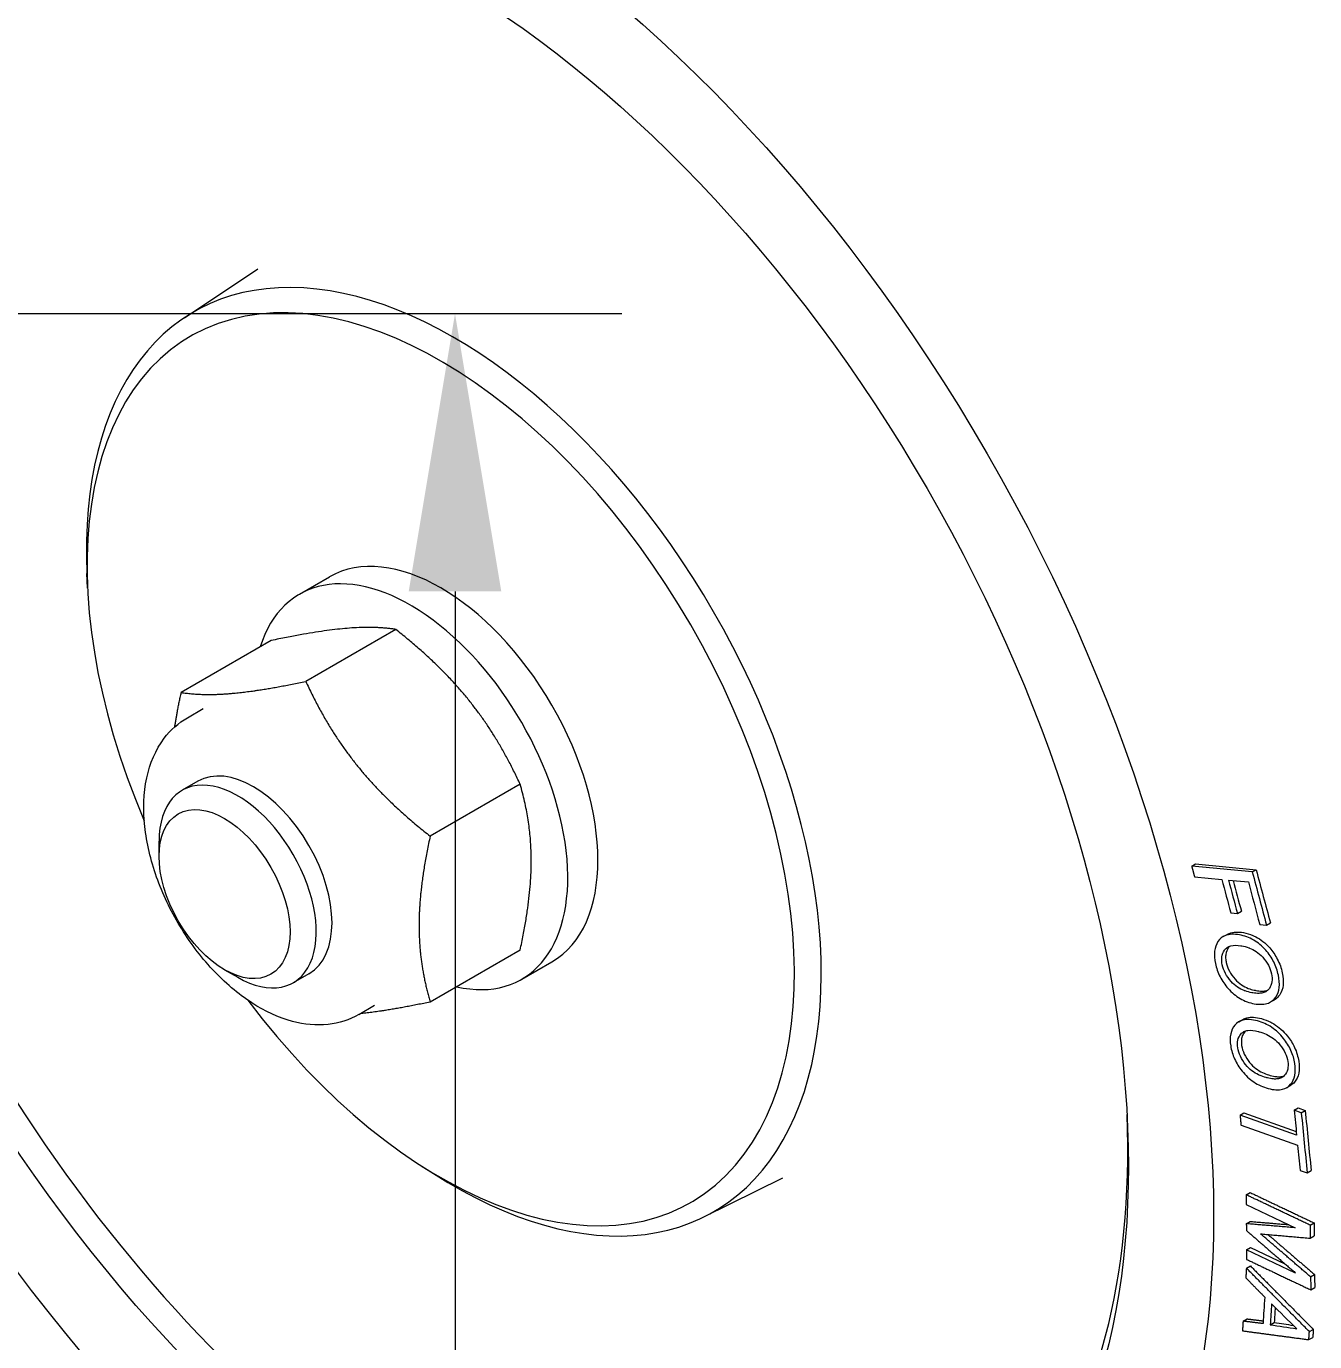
# Model space of a CAD drawing. Header units: millimetres. Extents: x 36 to 2484, y 36 to 1746.
# Drawn here: x 1639 to 1708.5, y 1289.1 to 1360.1 of the extents above; entities that cross this region are included whole.
import ezdxf

# ---------------------------------------------------------------- set-up
doc = ezdxf.new("R2010")
doc.units = ezdxf.units.MM
doc.header["$LTSCALE"] = 6
doc.layers.add('가는실선_A4', color=7, linetype='Continuous', lineweight=5)
doc.layers.add('굵은실선_A3', color=7, linetype='Continuous', lineweight=18)
doc.styles.add('치수문자_A3(2.5)', font='')
doc.styles.get('치수문자_A3(2.5)').set_extended_font_data('GulimChe')
doc.dimstyles.new('치수_A3(2.5)', dxfattribs={"dimscale": 6, "dimtxt": 2.5, "dimasz": 2.5, "dimexe": 1.5, "dimexo": 1, "dimgap": 0.5, "dimtad": 1, "dimtoh": 1, "dimdec": 1, "dimrnd": 1e-08, "dimdsep": 46, "dimtxsty": '치수문자_A3(2.5)', "dimcen": 0.09, "dimdle": 10, "dimclrd": 8, "dimclre": 8, "dimclrt": 7, "dimadec": 1, "dimazin": 2, "dimtfac": 0.8, "dimtmove": 0, "dimatfit": 3, "dimfxl": 1, "dimtolj": 1, "dimtzin": 0, "dimlwd": -1, "dimlwe": -1, "dimarcsym": 0})

# ---------------------------------------------------------------- blocks, each defined once
blk = doc.blocks.new('*D25')
at = {"layer": 'Defpoints', "color": 0, "transparency": 16777216}
for p in [(1559.168, 1344.627), (1559.168, 869.627), (1662.118, 869.627)]:
    blk.add_point(p, dxfattribs=at)
at = {"layer": '가는실선_A4', "color": 8, "transparency": 16777216}
for p, q in [((1565.168, 1344.627), (1671.118, 1344.627)), ((1662.118, 1329.627), (1662.118, 884.627)), ((1565.168, 869.627), (1671.118, 869.627))]:
    blk.add_line(p, q, dxfattribs=at)
for points in [[(1659.618, 1329.627), (1664.618, 1329.627), (1662.118, 1344.627)], [(1659.618, 884.627), (1664.618, 884.627), (1662.118, 869.627)]]:
    blk.add_solid(points, dxfattribs=at)
at = {"layer": '가는실선_A4', "color": 7, "transparency": 16777216, "insert": (1651.418, 1107.127), "char_height": 15, "attachment_point": 5, "rotation": 90, "style": '치수문자_A3(2.5)'}
blk.add_mtext('\\A1;475', dxfattribs=at)

msp = doc.modelspace()

# ---------------------------------------------------------------- linework, layer by layer
at = {"layer": '굵은실선_A3'}
for p, q in [((1647.517, 1344.409), (1651.472, 1347.044)), ((1642.285, 1329.811), (1642.248, 1330.6)), ((1653.721, 1329.477), (1655.348, 1330.416)), ((1658.917, 1327.578), (1654.059, 1324.773)), ((1652.2, 1326.978), (1647.342, 1324.173)), ((1647.672, 1322.809), (1648.528, 1323.304)), ((1648.236, 1319.382), (1647.387, 1318.892)), ((1665.635, 1319.221), (1660.777, 1316.416)), ((1646.145, 1315.329), (1646.145, 1316.146)), ((1701.885, 1314.794), (1702.098, 1314.917)), ((1705.155, 1314.483), (1701.885, 1314.794)), ((1702.098, 1314.917), (1705.367, 1314.606)), ((1705.155, 1314.483), (1705.367, 1314.606)), ((1702.038, 1314.218), (1703.51, 1314.078)), ((1703.873, 1314.043), (1704.944, 1313.941)), ((1703.99, 1312.276), (1704.353, 1312.242)), ((1704.353, 1312.242), (1704.566, 1312.365)), ((1703.585, 1310.989), (1703.798, 1311.112)), ((1705.558, 1311.639), (1705.921, 1311.604)), ((1705.921, 1311.604), (1706.134, 1311.727)), ((1665.635, 1310.264), (1660.777, 1307.46)), ((1665.721, 1308.693), (1667.348, 1309.632)), ((1649.68, 1309.206), (1650.387, 1308.797)), ((1654.236, 1308.99), (1653.387, 1308.5)), ((1706.146, 1307.463), (1706.359, 1307.585)), ((1656.922, 1306.788), (1657.778, 1307.282)), ((1704.431, 1306.396), (1704.644, 1306.519)), ((1707.012, 1302.838), (1707.225, 1302.961)), ((1704.494, 1301.354), (1704.707, 1301.477)), ((1707.55, 1300.268), (1704.494, 1301.354)), ((1704.707, 1301.477), (1707.529, 1300.474)), ((1707.418, 1301.621), (1707.631, 1301.744)), ((1707.8, 1301.485), (1707.418, 1301.621)), ((1707.631, 1301.744), (1708.013, 1301.608)), ((1707.8, 1301.485), (1708.013, 1301.608)), ((1704.548, 1300.808), (1707.604, 1299.723)), ((1660.292, 1298.622), (1660.957, 1298.196)), ((1707.739, 1298.369), (1708.121, 1298.233)), ((1708.121, 1298.233), (1708.334, 1298.356)), ((1675.551, 1295.854), (1679.809, 1297.961)), ((1704.824, 1297.052), (1705.037, 1297.175)), ((1704.827, 1296.531), (1707.478, 1295.272)), ((1704.834, 1295.489), (1705.047, 1295.612)), ((1708.284, 1295.409), (1708.497, 1295.532)), ((1708.288, 1294.706), (1708.501, 1294.829)), ((1704.846, 1294.084), (1705.059, 1294.207)), ((1707.497, 1292.825), (1704.846, 1294.084)), ((1705.059, 1294.207), (1706.921, 1293.322)), ((1704.839, 1293.093), (1705.052, 1293.216)), ((1708.304, 1292.621), (1708.517, 1292.744)), ((1708.311, 1291.92), (1708.524, 1292.043)), ((1704.658, 1290.228), (1704.871, 1290.351)), ((1706.129, 1290.034), (1706.342, 1290.157)), ((1708.237, 1289.664), (1708.45, 1289.787)), ((1708.21, 1289.23), (1708.423, 1289.353))]:
    msp.add_line(p, q, dxfattribs=at)
for centre, major_axis in [((1661.348, 1320.024), (-29.5, 51.095)), ((1661.348, 1320.024), (-26.25, 45.466)), ((1649.68, 1313.288), (-2.5, 4.33))]:
    msp.add_ellipse(centre, major_axis=major_axis, ratio=0.57735, dxfattribs=at)
for centre, major_axis, ratio, start_param, end_param in [((1662.054, 1320.432), (-25.724, 44.555), 0.57735, 5.451555, 10.256408), ((1661.348, 1320.024), (13.5, -23.383), 0.57735, 4.92093, 10.787033), ((1662.054, 1320.432), (14.026, -24.294), 0.57735, 5.442448, 10.265515), ((1661.348, 1320.024), (-6, 10.392), 0.57735, 3.141593, 6.283185), ((1659.721, 1319.085), (6, -10.392), 0.57735, 5.794582, 9.913381), ((1650.387, 1313.696), (3, -5.196), 0.57735, 5.497787, 10.210176), ((1651.236, 1314.186), (-3, 5.196), 0.57735, 3.141593, 6.283185), ((2239.855, 1621.735), (-117.83, -746.159), 0.739775, 5.249859, 5.254061), ((2217.81, 1610.216), (-113.41, -718.172), 0.739775, 5.25066, 5.253393), ((2222.214, 1612.514), (114.301, 723.816), 0.739775, 2.109075, 2.111787), ((2222.427, 1612.637), (-114.301, -723.816), 0.739775, 5.250889, 5.253379), ((2235.252, 1619.321), (-116.941, -740.534), 0.739775, 5.250691, 5.254079), ((2239.642, 1621.612), (117.83, 746.159), 0.739775, 2.108266, 2.112468), ((2237.849, 1606.148), (-300.587, -687.041), 0.642575, 5.427292, 5.429389), ((2242.137, 1608.267), (302.801, 692.101), 0.642575, 2.285718, 2.290726), ((2242.349, 1608.39), (-302.801, -692.101), 0.642575, 5.427311, 5.432318), ((2237.85, 1606.149), (-300.588, -687.042), 0.642575, 5.430236, 5.432337), ((2243.116, 1602.441), (-372.894, -657.692), 0.582515, 5.490439, 5.49157), ((2242.903, 1602.318), (372.894, 657.692), 0.582515, 2.348847, 2.349978), ((2242.903, 1602.32), (372.894, 657.692), 0.582515, 2.353344, 2.354475), ((2243.116, 1602.443), (-372.894, -657.692), 0.582515, 5.494937, 5.496068), ((2214.565, 1584.559), (-395.64, -600.992), 0.535555, 5.529154, 5.531687), ((2218.979, 1586.672), (398.774, 605.754), 0.535555, 2.387839, 2.389817), ((5202.641, 3780.377), (4700.615, -2558.993), 0.769954, 4.353325, 4.35369), ((2219.192, 1586.795), (-398.774, -605.754), 0.535555, 5.529982, 5.531409), ((5186.869, 3529.741), (-5208.512, -1231.108), 0.376514, 0.753673, 0.754039), ((5187.082, 3529.864), (5208.512, 1231.108), 0.376514, 3.895266, 3.89553)]:
    msp.add_ellipse(centre, major_axis=major_axis, ratio=ratio, start_param=start_param, end_param=end_param, dxfattribs=at)
for points, knots in [([(1697.136, 1256.135), (1692.705, 1254.673), (1687.865, 1254.278), (1677.462, 1255.505), (1671.863, 1257.314), (1660.51, 1263.04), (1654.757, 1267.06), (1643.841, 1276.82), (1638.68, 1282.561), (1629.454, 1295.153), (1625.385, 1301.996), (1618.709, 1316.133), (1616.103, 1323.425), (1612.623, 1337.794), (1611.755, 1344.869), (1611.942, 1358.133), (1612.999, 1364.326), (1617.08, 1374.982), (1620.047, 1379.51), (1623.905, 1382.956), (1623.908, 1382.959), (1623.912, 1382.962)], [4.046409, 4.046409, 4.046409, 4.046409, 4.333754, 4.333754, 4.649286, 4.649286, 4.980119, 4.980119, 5.310872, 5.310872, 5.639927, 5.639927, 5.96886, 5.96886, 6.299326, 6.299326, 6.630633, 6.630633, 6.948876, 6.948876, 6.949166, 6.949166, 6.949166, 6.949166]), ([(1656.922, 1306.788), (1656.416, 1306.496), (1655.847, 1306.316), (1654.63, 1306.182), (1653.981, 1306.246), (1652.595, 1306.612), (1651.86, 1306.956), (1650.405, 1307.896), (1649.688, 1308.51), (1648.376, 1309.921), (1647.78, 1310.716), (1646.76, 1312.407), (1646.335, 1313.302), (1645.689, 1315.121), (1645.469, 1316.045), (1645.275, 1317.852), (1645.301, 1318.736), (1645.645, 1320.344), (1645.951, 1321.079), (1646.76, 1322.146), (1647.185, 1322.528), (1647.672, 1322.809)], [3.926991, 3.926991, 3.926991, 3.926991, 4.174896, 4.174896, 4.447559, 4.447559, 4.771689, 4.771689, 5.119313, 5.119313, 5.464526, 5.464526, 5.80709, 5.80709, 6.151475, 6.151475, 6.499462, 6.499462, 6.830345, 6.830345, 7.068583, 7.068583, 7.068583, 7.068583]), ([(1704.467, 1311.083), (1704.324, 1311.109), (1704.183, 1311.122), (1704.049, 1311.115), (1703.926, 1311.109), (1703.811, 1311.088), (1703.704, 1311.046), (1703.54, 1310.982), (1703.406, 1310.875), (1703.304, 1310.723)], [-0.1930548, -0.1930548, -0.1930548, -0.1930548, -0.1349261, -0.1349261, -0.1349261, -0.0818799, -0.0818799, -0.0818799, 0, 0, 0, 0]), ([(1703.798, 1311.112), (1703.834, 1311.133), (1703.872, 1311.151), (1703.912, 1311.167), (1704.02, 1311.21), (1704.137, 1311.232), (1704.262, 1311.238), (1704.396, 1311.245), (1704.537, 1311.232), (1704.68, 1311.206)], [0.0612039, 0.0612039, 0.0612039, 0.0612039, 0.0810425, 0.0810425, 0.0810425, 0.1349021, 0.1349021, 0.1349021, 0.1930317, 0.1930317, 0.1930317, 0.1930317]), ([(1705.882, 1310.256), (1705.784, 1310.369), (1705.68, 1310.471), (1705.571, 1310.562), (1705.46, 1310.655), (1705.347, 1310.735), (1705.231, 1310.802), (1705.107, 1310.875), (1704.983, 1310.932), (1704.859, 1310.978), (1704.727, 1311.026), (1704.595, 1311.06), (1704.467, 1311.083)], [-0.1923045, -0.1923045, -0.1923045, -0.1923045, -0.1468953, -0.1468953, -0.1468953, -0.1010914, -0.1010914, -0.1010914, -0.0522115, -0.0522115, -0.0522115, 0, 0, 0, 0]), ([(1704.68, 1311.206), (1704.846, 1311.176), (1705.017, 1311.128), (1705.239, 1311.032), (1705.29, 1311.008), (1705.475, 1310.912), (1705.606, 1310.828), (1705.861, 1310.624), (1705.982, 1310.509), (1706.095, 1310.379)], [0, 0, 0, 0, 0.0674657, 0.0674657, 0.087538, 0.087538, 0.1399937, 0.1399937, 0.1923332, 0.1923332, 0.1923332, 0.1923332]), ([(1703.304, 1310.723), (1703.208, 1310.578), (1703.144, 1310.406), (1703.12, 1310.201), (1703.096, 1309.994), (1703.114, 1309.768), (1703.165, 1309.531)], [-0.1571885, -0.1571885, -0.1571885, -0.1571885, -0.0791557, -0.0791557, -0.0791557, 0, 0, 0, 0]), ([(1703.648, 1310.255), (1703.689, 1310.316), (1703.74, 1310.366), (1703.798, 1310.406), (1703.86, 1310.447), (1703.93, 1310.476), (1704.005, 1310.495), (1704.166, 1310.535), (1704.352, 1310.528), (1704.538, 1310.499), (1704.556, 1310.496), (1704.575, 1310.493), (1704.593, 1310.49)], [-0.1509505, -0.1509505, -0.1509505, -0.1509505, -0.1178974, -0.1178974, -0.1178974, -0.0827209, -0.0827209, -0.0827209, -0.0074735, -0.0074735, -0.0074735, 0, 0, 0, 0]), ([(1703.861, 1310.378), (1703.796, 1310.281), (1703.749, 1310.168), (1703.728, 1310.034), (1703.718, 1309.967), (1703.714, 1309.896), (1703.718, 1309.821), (1703.721, 1309.745), (1703.732, 1309.667), (1703.749, 1309.587)], [0, 0, 0, 0, 0.0522178, 0.0522178, 0.0522178, 0.0784902, 0.0784902, 0.0784902, 0.1052366, 0.1052366, 0.1052366, 0.1052366]), ([(1704.593, 1310.49), (1704.715, 1310.468), (1704.841, 1310.436), (1704.967, 1310.39), (1704.981, 1310.385), (1704.995, 1310.379), (1705.009, 1310.374), (1705.129, 1310.327), (1705.251, 1310.266), (1705.369, 1310.187), (1705.494, 1310.104), (1705.611, 1310.003), (1705.718, 1309.88)], [-0.1519909, -0.1519909, -0.1519909, -0.1519909, -0.102532, -0.102532, -0.102532, -0.0969261, -0.0969261, -0.0969261, -0.0496306, -0.0496306, -0.0496306, 0, 0, 0, 0]), ([(1706.095, 1310.379), (1706.255, 1310.197), (1706.394, 1309.999), (1706.507, 1309.782), (1706.636, 1309.538), (1706.723, 1309.288), (1706.776, 1309.039)], [0, 0, 0, 0, 0.0737113, 0.0737113, 0.0737113, 0.1571855, 0.1571855, 0.1571855, 0.1571855]), ([(1703.536, 1309.464), (1703.503, 1309.619), (1703.495, 1309.764), (1703.513, 1309.898), (1703.533, 1310.037), (1703.581, 1310.155), (1703.648, 1310.255)], [-0.1057738, -0.1057738, -0.1057738, -0.1057738, -0.0539592, -0.0539592, -0.0539592, 0, 0, 0, 0]), ([(1705.718, 1309.88), (1705.835, 1309.747), (1705.94, 1309.601), (1706.023, 1309.443), (1706.103, 1309.292), (1706.159, 1309.138), (1706.192, 1308.983)], [-0.1057833, -0.1057833, -0.1057833, -0.1057833, -0.0518207, -0.0518207, -0.0518207, 0, 0, 0, 0]), ([(1706.563, 1308.916), (1706.513, 1309.153), (1706.432, 1309.389), (1706.313, 1309.623), (1706.196, 1309.853), (1706.051, 1310.063), (1705.882, 1310.256)], [-0.1571839, -0.1571839, -0.1571839, -0.1571839, -0.0780276, -0.0780276, -0.0780276, 0, 0, 0, 0]), ([(1703.165, 1309.531), (1703.216, 1309.295), (1703.297, 1309.059), (1703.415, 1308.827), (1703.533, 1308.597), (1703.679, 1308.387), (1703.848, 1308.195)], [-0.1568809, -0.1568809, -0.1568809, -0.1568809, -0.0779538, -0.0779538, -0.0779538, 0, 0, 0, 0]), ([(1704.01, 1308.57), (1703.893, 1308.703), (1703.789, 1308.848), (1703.705, 1309.006), (1703.625, 1309.157), (1703.569, 1309.31), (1703.536, 1309.464)], [-0.1054643, -0.1054643, -0.1054643, -0.1054643, -0.0515847, -0.0515847, -0.0515847, 0, 0, 0, 0]), ([(1703.749, 1309.587), (1703.782, 1309.433), (1703.838, 1309.28), (1703.918, 1309.13), (1704.002, 1308.972), (1704.106, 1308.827), (1704.223, 1308.693)], [0, 0, 0, 0, 0.051513, 0.051513, 0.051513, 0.1054634, 0.1054634, 0.1054634, 0.1054634]), ([(1706.192, 1308.983), (1706.226, 1308.829), (1706.234, 1308.685), (1706.215, 1308.552), (1706.195, 1308.413), (1706.147, 1308.295), (1706.081, 1308.196)], [-0.1054434, -0.1054434, -0.1054434, -0.1054434, -0.0538676, -0.0538676, -0.0538676, 0, 0, 0, 0]), ([(1706.426, 1307.728), (1706.522, 1307.873), (1706.585, 1308.045), (1706.609, 1308.249), (1706.633, 1308.455), (1706.614, 1308.68), (1706.563, 1308.916)], [-0.1568633, -0.1568633, -0.1568633, -0.1568633, -0.0789212, -0.0789212, -0.0789212, 0, 0, 0, 0]), ([(1706.776, 1309.039), (1706.827, 1308.803), (1706.845, 1308.579), (1706.822, 1308.373), (1706.798, 1308.168), (1706.735, 1307.996), (1706.639, 1307.851)], [0, 0, 0, 0, 0.0787444, 0.0787444, 0.0787444, 0.156864, 0.156864, 0.156864, 0.156864]), ([(1705.137, 1307.961), (1705.015, 1307.983), (1704.889, 1308.015), (1704.763, 1308.061), (1704.749, 1308.066), (1704.735, 1308.072), (1704.72, 1308.077), (1704.6, 1308.124), (1704.478, 1308.185), (1704.36, 1308.264), (1704.236, 1308.347), (1704.118, 1308.448), (1704.01, 1308.57)], [-0.1520021, -0.1520021, -0.1520021, -0.1520021, -0.1025275, -0.1025275, -0.1025275, -0.096939, -0.096939, -0.096939, -0.049642, -0.049642, -0.049642, 0, 0, 0, 0]), ([(1704.223, 1308.693), (1704.33, 1308.572), (1704.447, 1308.471), (1704.57, 1308.389), (1704.69, 1308.308), (1704.814, 1308.247), (1704.935, 1308.199), (1705.042, 1308.158), (1705.15, 1308.127), (1705.255, 1308.103), (1705.287, 1308.096), (1705.318, 1308.09), (1705.35, 1308.084)], [0, 0, 0, 0, 0.0492531, 0.0492531, 0.0492531, 0.097175, 0.097175, 0.097175, 0.1393162, 0.1393162, 0.1393162, 0.1519966, 0.1519966, 0.1519966, 0.1519966]), ([(1703.848, 1308.195), (1703.946, 1308.083), (1704.051, 1307.981), (1704.271, 1307.797), (1704.385, 1307.717), (1704.625, 1307.578), (1704.749, 1307.52), (1705.006, 1307.427), (1705.137, 1307.392), (1705.265, 1307.369)], [-0.1923301, -0.1923301, -0.1923301, -0.1923301, -0.1469125, -0.1469125, -0.1011005, -0.1011005, -0.0521749, -0.0521749, 0, 0, 0, 0]), ([(1706.081, 1308.196), (1706.04, 1308.134), (1705.99, 1308.085), (1705.931, 1308.045), (1705.869, 1308.004), (1705.799, 1307.975), (1705.724, 1307.956), (1705.657, 1307.94), (1705.586, 1307.931), (1705.511, 1307.929), (1705.408, 1307.926), (1705.3, 1307.935), (1705.192, 1307.952), (1705.174, 1307.955), (1705.155, 1307.958), (1705.137, 1307.961)], [-0.1509375, -0.1509375, -0.1509375, -0.1509375, -0.1178884, -0.1178884, -0.1178884, -0.082716, -0.082716, -0.082716, -0.0512499, -0.0512499, -0.0512499, -0.0074888, -0.0074888, -0.0074888, 0, 0, 0, 0]), ([(1705.265, 1307.369), (1705.409, 1307.343), (1705.549, 1307.331), (1705.683, 1307.337), (1705.805, 1307.343), (1705.921, 1307.365), (1706.027, 1307.406), (1706.191, 1307.47), (1706.324, 1307.577), (1706.426, 1307.728)], [-0.1930322, -0.1930322, -0.1930322, -0.1930322, -0.1348993, -0.1348993, -0.1348993, -0.0818539, -0.0818539, -0.0818539, 0, 0, 0, 0]), ([(1705.35, 1308.084), (1705.459, 1308.065), (1705.569, 1308.052), (1705.675, 1308.051), (1705.745, 1308.051), (1705.814, 1308.056), (1705.879, 1308.067), (1705.919, 1308.074), (1705.958, 1308.084), (1705.996, 1308.096)], [0, 0, 0, 0, 0.04443517, 0.04443517, 0.04443517, 0.07397328, 0.07397328, 0.07397328, 0.09235368, 0.09235368, 0.09235368, 0.09235368]), ([(1704.216, 1306.216), (1704.106, 1306.087), (1704.029, 1305.928), (1703.99, 1305.735), (1703.951, 1305.538), (1703.954, 1305.32), (1703.991, 1305.088)], [-0.1571885, -0.1571885, -0.1571885, -0.1571885, -0.0791557, -0.0791557, -0.0791557, 0, 0, 0, 0]), ([(1705.439, 1306.44), (1705.293, 1306.48), (1705.148, 1306.506), (1705.01, 1306.514), (1704.883, 1306.521), (1704.763, 1306.512), (1704.65, 1306.484), (1704.476, 1306.44), (1704.331, 1306.351), (1704.216, 1306.216)], [-0.1930548, -0.1930548, -0.1930548, -0.1930548, -0.1349261, -0.1349261, -0.1349261, -0.0818799, -0.0818799, -0.0818799, 0, 0, 0, 0]), ([(1704.644, 1306.519), (1704.709, 1306.557), (1704.781, 1306.585), (1704.858, 1306.606), (1704.972, 1306.635), (1705.094, 1306.644), (1705.223, 1306.637), (1705.361, 1306.629), (1705.506, 1306.603), (1705.651, 1306.563)], [0.0446147, 0.0446147, 0.0446147, 0.0446147, 0.0810425, 0.0810425, 0.0810425, 0.1349021, 0.1349021, 0.1349021, 0.1930317, 0.1930317, 0.1930317, 0.1930317]), ([(1706.84, 1305.498), (1706.747, 1305.616), (1706.647, 1305.725), (1706.54, 1305.825), (1706.433, 1305.925), (1706.321, 1306.013), (1706.206, 1306.09), (1706.084, 1306.173), (1705.96, 1306.241), (1705.835, 1306.297), (1705.702, 1306.357), (1705.57, 1306.404), (1705.439, 1306.44)], [-0.1923045, -0.1923045, -0.1923045, -0.1923045, -0.1468953, -0.1468953, -0.1468953, -0.1010914, -0.1010914, -0.1010914, -0.0522115, -0.0522115, -0.0522115, 0, 0, 0, 0]), ([(1705.651, 1306.563), (1705.821, 1306.517), (1705.993, 1306.452), (1706.216, 1306.337), (1706.267, 1306.309), (1706.451, 1306.198), (1706.58, 1306.103), (1706.829, 1305.881), (1706.945, 1305.757), (1707.053, 1305.621)], [0, 0, 0, 0, 0.0674657, 0.0674657, 0.087538, 0.087538, 0.1399937, 0.1399937, 0.1923332, 0.1923332, 0.1923332, 0.1923332]), ([(1704.368, 1304.984), (1704.345, 1305.136), (1704.346, 1305.276), (1704.375, 1305.403), (1704.405, 1305.534), (1704.462, 1305.642), (1704.538, 1305.731)], [-0.1057738, -0.1057738, -0.1057738, -0.1057738, -0.0539592, -0.0539592, -0.0539592, 0, 0, 0, 0]), ([(1704.538, 1305.731), (1704.585, 1305.786), (1704.64, 1305.828), (1704.703, 1305.86), (1704.77, 1305.893), (1704.844, 1305.914), (1704.923, 1305.924), (1705.091, 1305.945), (1705.282, 1305.92), (1705.472, 1305.872), (1705.49, 1305.867), (1705.509, 1305.862), (1705.528, 1305.857)], [-0.1509505, -0.1509505, -0.1509505, -0.1509505, -0.1178974, -0.1178974, -0.1178974, -0.0827209, -0.0827209, -0.0827209, -0.0074735, -0.0074735, -0.0074735, 0, 0, 0, 0]), ([(1704.751, 1305.854), (1704.678, 1305.768), (1704.621, 1305.664), (1704.591, 1305.538), (1704.575, 1305.475), (1704.567, 1305.407), (1704.565, 1305.335), (1704.563, 1305.262), (1704.569, 1305.186), (1704.581, 1305.107)], [0, 0, 0, 0, 0.0522178, 0.0522178, 0.0522178, 0.0784902, 0.0784902, 0.0784902, 0.1052366, 0.1052366, 0.1052366, 0.1052366]), ([(1705.528, 1305.857), (1705.652, 1305.823), (1705.78, 1305.78), (1705.906, 1305.723), (1705.92, 1305.716), (1705.935, 1305.709), (1705.949, 1305.703), (1706.069, 1305.645), (1706.191, 1305.574), (1706.307, 1305.486), (1706.43, 1305.393), (1706.543, 1305.284), (1706.646, 1305.155)], [-0.1519909, -0.1519909, -0.1519909, -0.1519909, -0.102532, -0.102532, -0.102532, -0.0969261, -0.0969261, -0.0969261, -0.0496306, -0.0496306, -0.0496306, 0, 0, 0, 0]), ([(1707.45, 1304.142), (1707.414, 1304.374), (1707.347, 1304.61), (1707.241, 1304.846), (1707.136, 1305.078), (1707.001, 1305.296), (1706.84, 1305.498)], [-0.1571839, -0.1571839, -0.1571839, -0.1571839, -0.0780276, -0.0780276, -0.0780276, 0, 0, 0, 0]), ([(1707.053, 1305.621), (1707.205, 1305.43), (1707.335, 1305.225), (1707.437, 1305.006), (1707.553, 1304.758), (1707.625, 1304.51), (1707.663, 1304.265)], [0, 0, 0, 0, 0.0737113, 0.0737113, 0.0737113, 0.1571855, 0.1571855, 0.1571855, 0.1571855]), ([(1703.991, 1305.088), (1704.027, 1304.856), (1704.094, 1304.621), (1704.2, 1304.386), (1704.305, 1304.154), (1704.441, 1303.937), (1704.602, 1303.735)], [-0.1568809, -0.1568809, -0.1568809, -0.1568809, -0.0779538, -0.0779538, -0.0779538, 0, 0, 0, 0]), ([(1704.795, 1304.078), (1704.684, 1304.218), (1704.586, 1304.368), (1704.511, 1304.528), (1704.439, 1304.681), (1704.392, 1304.833), (1704.368, 1304.984)], [-0.1054643, -0.1054643, -0.1054643, -0.1054643, -0.0515847, -0.0515847, -0.0515847, 0, 0, 0, 0]), ([(1704.581, 1305.107), (1704.605, 1304.956), (1704.652, 1304.804), (1704.724, 1304.651), (1704.799, 1304.491), (1704.897, 1304.341), (1705.008, 1304.201)], [0, 0, 0, 0, 0.051513, 0.051513, 0.051513, 0.1054634, 0.1054634, 0.1054634, 0.1054634]), ([(1706.646, 1305.155), (1706.757, 1305.015), (1706.855, 1304.864), (1706.93, 1304.704), (1707.002, 1304.55), (1707.049, 1304.397), (1707.072, 1304.245)], [-0.1057833, -0.1057833, -0.1057833, -0.1057833, -0.0518207, -0.0518207, -0.0518207, 0, 0, 0, 0]), ([(1705.914, 1303.376), (1705.79, 1303.41), (1705.662, 1303.454), (1705.536, 1303.511), (1705.522, 1303.517), (1705.507, 1303.524), (1705.493, 1303.531), (1705.373, 1303.588), (1705.251, 1303.659), (1705.135, 1303.747), (1705.012, 1303.84), (1704.898, 1303.949), (1704.795, 1304.078)], [-0.1520021, -0.1520021, -0.1520021, -0.1520021, -0.1025275, -0.1025275, -0.1025275, -0.096939, -0.096939, -0.096939, -0.049642, -0.049642, -0.049642, 0, 0, 0, 0]), ([(1705.008, 1304.201), (1705.11, 1304.073), (1705.223, 1303.965), (1705.345, 1303.872), (1705.463, 1303.783), (1705.586, 1303.711), (1705.708, 1303.653), (1705.815, 1303.602), (1705.924, 1303.561), (1706.031, 1303.527), (1706.063, 1303.517), (1706.095, 1303.508), (1706.127, 1303.499)], [0, 0, 0, 0, 0.0492531, 0.0492531, 0.0492531, 0.097175, 0.097175, 0.097175, 0.1393162, 0.1393162, 0.1393162, 0.1519966, 0.1519966, 0.1519966, 0.1519966]), ([(1707.072, 1304.245), (1707.096, 1304.094), (1707.095, 1303.955), (1707.066, 1303.829), (1707.036, 1303.698), (1706.979, 1303.59), (1706.903, 1303.502)], [-0.1054434, -0.1054434, -0.1054434, -0.1054434, -0.0538676, -0.0538676, -0.0538676, 0, 0, 0, 0]), ([(1707.226, 1303.017), (1707.335, 1303.146), (1707.412, 1303.304), (1707.451, 1303.497), (1707.49, 1303.693), (1707.486, 1303.91), (1707.45, 1304.142)], [-0.1568633, -0.1568633, -0.1568633, -0.1568633, -0.0789212, -0.0789212, -0.0789212, 0, 0, 0, 0]), ([(1707.663, 1304.265), (1707.699, 1304.034), (1707.703, 1303.817), (1707.664, 1303.622), (1707.626, 1303.428), (1707.549, 1303.269), (1707.439, 1303.14)], [0, 0, 0, 0, 0.0787444, 0.0787444, 0.0787444, 0.156864, 0.156864, 0.156864, 0.156864]), ([(1704.602, 1303.735), (1704.696, 1303.617), (1704.796, 1303.509), (1705.011, 1303.309), (1705.122, 1303.221), (1705.36, 1303.062), (1705.485, 1302.994), (1705.742, 1302.877), (1705.875, 1302.831), (1706.006, 1302.795)], [-0.1923301, -0.1923301, -0.1923301, -0.1923301, -0.1469125, -0.1469125, -0.1011005, -0.1011005, -0.0521749, -0.0521749, 0, 0, 0, 0]), ([(1706.903, 1303.502), (1706.857, 1303.447), (1706.802, 1303.405), (1706.739, 1303.373), (1706.672, 1303.34), (1706.598, 1303.32), (1706.519, 1303.31), (1706.449, 1303.301), (1706.375, 1303.3), (1706.298, 1303.306), (1706.192, 1303.314), (1706.081, 1303.334), (1705.971, 1303.361), (1705.952, 1303.366), (1705.933, 1303.371), (1705.914, 1303.376)], [-0.1509375, -0.1509375, -0.1509375, -0.1509375, -0.1178884, -0.1178884, -0.1178884, -0.082716, -0.082716, -0.082716, -0.0512499, -0.0512499, -0.0512499, -0.0074888, -0.0074888, -0.0074888, 0, 0, 0, 0]), ([(1706.127, 1303.499), (1706.239, 1303.469), (1706.351, 1303.445), (1706.46, 1303.433), (1706.533, 1303.425), (1706.604, 1303.423), (1706.671, 1303.427), (1706.739, 1303.431), (1706.804, 1303.442), (1706.865, 1303.461)], [0, 0, 0, 0, 0.0444352, 0.0444352, 0.0444352, 0.0739733, 0.0739733, 0.0739733, 0.1034968, 0.1034968, 0.1034968, 0.1034968]), ([(1706.006, 1302.795), (1706.152, 1302.755), (1706.296, 1302.728), (1706.434, 1302.72), (1706.561, 1302.713), (1706.681, 1302.722), (1706.794, 1302.75), (1706.967, 1302.794), (1707.112, 1302.883), (1707.226, 1303.017)], [-0.1930322, -0.1930322, -0.1930322, -0.1930322, -0.1348993, -0.1348993, -0.1348993, -0.0818539, -0.0818539, -0.0818539, 0, 0, 0, 0])]:
    msp.add_open_spline(points, degree=3, knots=knots, dxfattribs=at)
for points, weights in [([(1658.917, 1327.578), (1656.678, 1327.924), (1652.2, 1326.978)], [1, 1.15470053838, 1]), ([(1665.635, 1319.221), (1663.396, 1324.046), (1658.917, 1327.578)], [1, 1.15470053838, 1]), ([(1650.101, 1324.127), (1651.659, 1324.266), (1654.059, 1324.773)], [1, 1.0379548493, 1]), ([(1654.059, 1324.773), (1655.259, 1322.187), (1656.818, 1320.248)], [1, 1.0379548493, 1]), ([(1646.991, 1322.317), (1647.127, 1323.188), (1647.342, 1324.173)], [1.01726911063, 1.01328362095, 1]), ([(1647.342, 1324.173), (1648.542, 1323.987), (1650.101, 1324.127)], [1, 1.0379548493, 1]), ([(1656.818, 1320.248), (1658.377, 1318.309), (1660.777, 1316.416)], [1, 1.0379548493, 1]), ([(1665.635, 1310.264), (1666.754, 1315.389), (1665.635, 1319.221)], [1, 1.15470053838, 1]), ([(1660.777, 1316.416), (1660.177, 1313.67), (1660.177, 1311.591)], [1, 1.0379548493, 1]), ([(1701.885, 1314.794), (1701.962, 1314.506), (1702.038, 1314.218)], [1.00164039765, 1.00169878901, 1.00173057276]), ([(1660.177, 1311.591), (1660.177, 1309.513), (1660.777, 1307.46)], [1, 1.0379548493, 1]), ([(1660.777, 1307.46), (1658.502, 1306.979), (1656.994, 1306.83)], [1, 1.03590570327, 1.00387702919]), ([(1704.494, 1301.354), (1704.521, 1301.081), (1704.548, 1300.808)], [1.00061487371, 1.00062816836, 1.00061487371]), ([(1708.284, 1295.409), (1706.493, 1296.259), (1704.824, 1297.052)], [1.01590413001, 1.0517861085, 1.08758384348]), ([(1704.824, 1297.052), (1704.825, 1296.791), (1704.827, 1296.531)], [1.00004626477, 1.00013522385, 1.00019763537]), ([(1705.037, 1297.175), (1706.706, 1296.382), (1708.497, 1295.532)], [1.59205834156, 1.53965586895, 1.48713007656]), ([(1707.478, 1295.272), (1706.119, 1295.383), (1704.834, 1295.489)], [1.0250241088, 1.04672396342, 1.06798343836]), ([(1704.834, 1295.489), (1704.835, 1295.307), (1704.837, 1295.125)], [1.00003239906, 1.00003890004, 1.00003239905]), ([(1705.047, 1295.612), (1706.061, 1295.528), (1707.121, 1295.441)], [1.45703110158, 1.43404885014, 1.41068937146]), ([(1704.837, 1295.125), (1706.13, 1294.006), (1707.497, 1292.825)], [1.06798343851, 1.04672396351, 1.02502410884]), ([(1705.604, 1294.943), (1706.909, 1294.828), (1708.288, 1294.706)], [1.05504726294, 1.03407170815, 1.01266456362]), ([(1708.304, 1292.621), (1706.917, 1293.813), (1705.604, 1294.943)], [1.01265704615, 1.03405144891, 1.05501322135]), ([(1706.001, 1294.908), (1707.227, 1293.853), (1708.517, 1292.744)], [1.43389453184, 1.40731638992, 1.38022944731]), ([(1704.846, 1294.084), (1704.848, 1293.824), (1704.851, 1293.564)], [1.00015136361, 1.00008895497, 1]), ([(1704.851, 1293.564), (1706.52, 1292.771), (1708.311, 1291.92)], [1.08758384307, 1.05178610823, 1.01590412987]), ([(1704.839, 1293.093), (1704.822, 1292.832), (1704.805, 1292.571)], [1.00021730173, 1.0003116485, 1.00037690942]), ([(1708.237, 1289.664), (1706.477, 1291.439), (1704.839, 1293.093)], [1.01386850698, 1.04059279778, 1.06643421295]), ([(1705.052, 1293.216), (1706.69, 1291.562), (1708.45, 1289.787)], [1.4333048817, 1.39857360051, 1.36265572016]), ([(1704.805, 1292.571), (1705.31, 1292.055), (1705.826, 1291.529)], [1.01560421315, 1.00784362457, 1]), ([(1704.658, 1290.228), (1704.642, 1289.967), (1704.626, 1289.707)], [1.00053480248, 1.00046953125, 1.00037516959]), ([(1705.736, 1290.096), (1705.191, 1290.163), (1704.658, 1290.228)], [1.00048100329, 1.00832840067, 1.01609272214]), ([(1704.871, 1290.351), (1705.304, 1290.298), (1705.745, 1290.244)], [1.01609272213, 1.00977411858, 1.00340049633]), ([(1708.45, 1289.787), (1708.436, 1289.57), (1708.423, 1289.353)], [1.00029143396, 1.00030016545, 1.00029143396]), ([(1704.626, 1289.707), (1706.354, 1289.476), (1708.21, 1289.23)], [1.06643421299, 1.0405927978, 1.01386850699]), ([(1708.21, 1289.23), (1708.223, 1289.447), (1708.237, 1289.664)], [1.00029143396, 1.00030016544, 1.00029143396])]:
    msp.add_rational_spline(points, weights, degree=2, dxfattribs=at)
for points in [[(1703.946, 1310.478), (1703.915, 1310.449), (1703.886, 1310.415), (1703.861, 1310.378)], [(1706.639, 1307.851), (1706.563, 1307.738), (1706.469, 1307.649), (1706.359, 1307.585)], [(1704.79, 1305.895), (1704.776, 1305.882), (1704.763, 1305.869), (1704.751, 1305.854)], [(1707.439, 1303.14), (1707.377, 1303.067), (1707.305, 1303.007), (1707.225, 1302.961)]]:
    msp.add_open_spline(points, degree=3, dxfattribs=at)

# ---------------------------------------------------------------- dimensions: what is measured, and where the dimension line sits
at = {"layer": '가는실선_A4', "color": 8, "true_color": 0x808080}
dim = msp.add_linear_dim(base=(1662.118, 869.627), p1=(1559.168, 1344.627), p2=(1559.168, 869.627), angle=90, dimstyle='치수_A3(2.5)', override={"dimgap": 0.5, "dimtoh": 0, "dimdec": 1, "dimtol": 0, "dimlim": 0, "dimtp": 0, "dimtm": 0, "dimtdec": 2, "dimtofl": 0, "dimatfit": 1}, dxfattribs=at)
dim.commit()
dim.dimension.update_dxf_attribs({"geometry": '*D25', "text_midpoint": (1662.118, 1107.127), "dimtype": 160})

doc.saveas('drawing.dxf')
